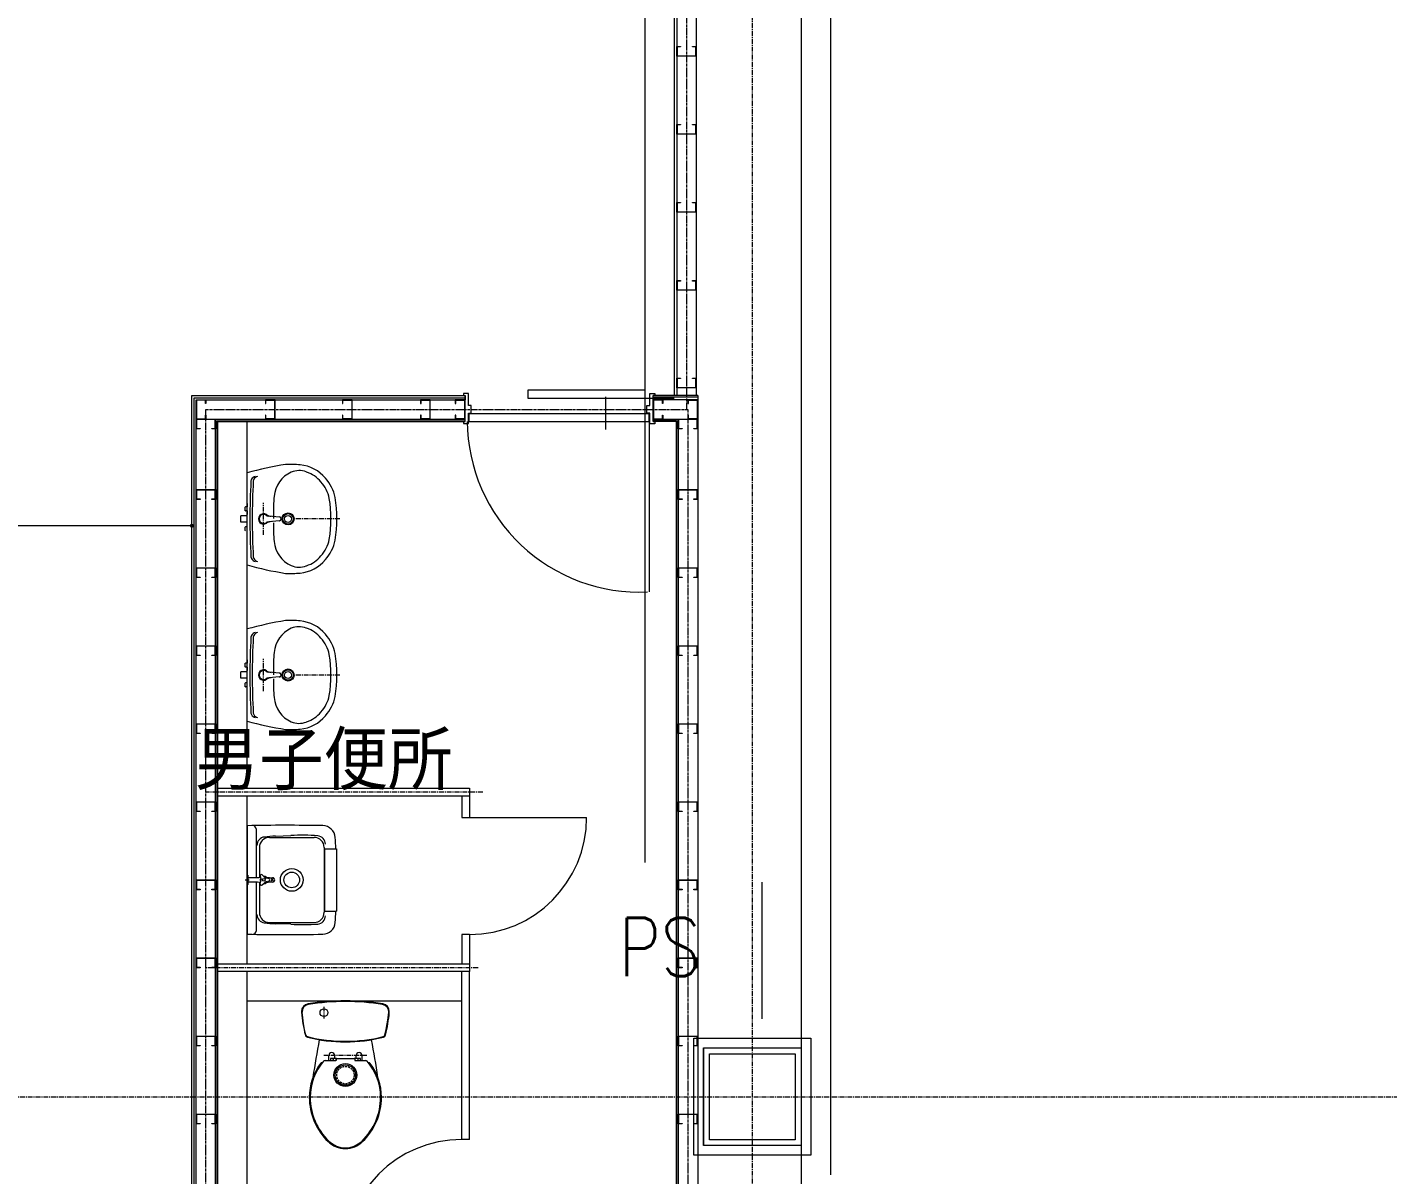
# Model space of a CAD drawing. Extents: x 73996 to 686888, y -9729 to 263202.
# Drawn here: x 513210 to 520181, y 204802 to 210683 of the extents above; entities that cross this region are included whole.
import ezdxf
from ezdxf.enums import TextEntityAlignment as Align

# ---------------------------------------------------------------- set-up
doc = ezdxf.new("R2010")
doc.units = 0
doc.header["$LTSCALE"] = 20
for name, pattern in [('Data Center Layout_L20$0$CENTER', [2, 1.25, -0.25, 0.25, -0.25]), ('Data Center Layout_L20$0$DASHED', [0.75, 0.5, -0.25]), ('Data Center Layout_L20$0$DIVIDE', [136.315789, 54.526316, -27.263158, 0, -27.263158, 0, -27.263158])]:
    doc.linetypes.add(name, pattern=pattern)
for name, color, linetype, lineweight in [('Data Center Layout_L20$0$ARC', 252, 'Continuous', 0), ('Data Center Layout_L20$0$H-SIN', 252, 'Data Center Layout_L20$0$CENTER', 9), ('Data Center Layout_L20$0$STEEL1', 252, 'Continuous', 0), ('Data Center Layout_L20$0$SUGATA3', 252, 'Continuous', 0)]:
    doc.layers.add(name, color=color, linetype=linetype, lineweight=lineweight)
doc.layers.add('Data Center Layout_L20$0$MACHINE-DIM', color=252, linetype='Continuous')
doc.styles.add('Data Center Layout_L20$0$dim-txt', font='isocp.shx', dxfattribs={"width": 0.7, "bigfont": 'chineset.shx'})
doc.styles.add('Data Center Layout_L20$0$ROMS', font='ROMANS.shx', dxfattribs={"bigfont": 'bigfont.shx'})
doc.dimstyles.new('Data Center Layout_L20$0$ARCH-dim-200MM', dxfattribs={"dimscale": 200, "dimtxt": 0.3, "dimasz": 0.1, "dimexe": 0.1, "dimexo": 0.1, "dimgap": 0.05, "dimtad": 1, "dimdec": 0, "dimlfac": 10, "dimdsep": 46, "dimtxsty": 'Data Center Layout_L20$0$dim-txt', "dimblk": 'Data Center Layout_L20$0$_Dot', "dimcen": 2, "dimclrd": 256, "dimclre": 256, "dimclrt": 256, "dimadec": 0, "dimazin": 0, "dimtfac": 0.8, "dimtdec": 1, "dimtix": 1, "dimtmove": 2, "dimatfit": 3, "dimldrblk": 'Data Center Layout_L20$0$_ArchTick', "dimfxl": 1, "dimtvp": 1, "dimtolj": 1, "dimlwd": 13, "dimlwe": 9, "dimarcsym": 0})

# ---------------------------------------------------------------- blocks, each defined once
blk = doc.blocks.new('Data Center Layout_L20$0$_Dot')
at = {"layer": 'Data Center Layout_L20$0$MACHINE-DIM', "color": 0, "lineweight": -2}
blk.add_line((-0.5, 0), (-1, 0), dxfattribs=at)
at = {"layer": 'Data Center Layout_L20$0$MACHINE-DIM', "color": 0, "const_width": 0.5}
blk.add_lwpolyline([(-0.25, 0, 1), (0.25, 0, 1)], format="xyb", close=True, dxfattribs=at)
blk = doc.blocks.new('*D98')
at = {"layer": 'Data Center Layout_L20$0$STEEL1', "lineweight": 9, "transparency": 16777216}
for p, q in [((553990.2, 174767.3), (553990.2, 174991.5)), ((556068.2, 174767.3), (556068.2, 174991.5))]:
    blk.add_line(p, q, dxfattribs=at)
at = {"layer": 'Data Center Layout_L20$0$STEEL1', "lineweight": 13, "transparency": 16777216}
blk.add_line((556048.2, 174971.5), (554010.2, 174971.5), dxfattribs=at)
at = {"layer": 'DEFPOINTS', "color": 0, "transparency": 16777216}
for p in [(553990.2, 174971.5), (553990.2, 174747.3), (556068.2, 174747.3)]:
    blk.add_point(p, dxfattribs=at)
at = {"layer": 'Data Center Layout_L20$0$STEEL1', "lineweight": 13, "transparency": 16777216, "xscale": 20, "yscale": 20, "zscale": 20, "rotation": 180}
blk.add_blockref('Data Center Layout_L20$0$_Dot', (553990.2, 174971.5), dxfattribs=at)
at = {"layer": 'Data Center Layout_L20$0$STEEL1', "lineweight": 13, "transparency": 16777216, "xscale": 20, "yscale": 20, "zscale": 20}
blk.add_blockref('Data Center Layout_L20$0$_Dot', (556068.2, 174971.5), dxfattribs=at)
at = {"layer": 'Data Center Layout_L20$0$STEEL1', "transparency": 16777216, "insert": (555029.2, 175011.6), "char_height": 60, "attachment_point": 5, "style": 'Data Center Layout_L20$0$dim-txt'}
blk.add_mtext('\\A1;20780', dxfattribs=at)
blk = doc.blocks.new('Data Center Layout_L20$0$_ArchTick')
at = {"layer": 'Data Center Layout_L20$0$MACHINE-DIM', "color": 0, "const_width": 0.15}
blk.add_lwpolyline([(-0.5, -0.5), (0.5, 0.5)], dxfattribs=at)
blk = doc.blocks.new('Data Center Layout_L20$0$A$C80dc7663')
at = {"layer": 'Data Center Layout_L20$0$ARC'}
for p, q in [((558552.74, 178707.61), (558552.74, 175639.59)), ((558540.24, 178045.59), (558540.24, 175639.59)), ((558652.74, 178045.59), (558652.74, 175639.59)), ((559190.24, 177795.59), (559190.24, 171795.59)), ((559340.24, 177645.59), (559340.24, 171645.59)), ((556068.24, 175639.59), (557468.24, 175639.59)), ((556068.24, 165973.59), (556068.24, 175639.59)), ((556080.74, 175627.09), (557468.19, 175627.09)), ((556080.74, 165986.09), (556080.74, 175627.09)), ((556090.24, 165995.59), (556090.24, 175617.59)), ((556090.24, 175617.59), (557468.19, 175617.59)), ((557468.19, 175639.59), (557468.19, 175617.59)), ((557468.24, 175506.59), (557468.24, 175639.59)), ((558190.24, 175464.29), (558190.24, 175632.95)), ((558660.24, 175639.59), (558432.24, 175639.59)), ((558432.24, 175506.59), (558432.24, 175639.59)), ((558660.24, 175630.09), (558432.24, 175630.09)), ((558660.24, 175617.59), (558432.24, 175617.59)), ((558660.24, 175639.59), (558660.24, 166103.59)), ((556190.24, 175517.59), (557468.24, 175517.59)), ((556190.24, 166095.59), (556190.24, 175517.59)), ((556198.24, 166103.59), (556198.24, 175509.59)), ((556198.24, 175509.59), (557468.24, 175509.59)), ((556201.24, 175506.59), (557468.24, 175506.59)), ((556201.24, 166106.59), (556201.24, 175506.59)), ((556351.24, 173626.59), (556351.24, 175506.59)), ((557468.24, 175506.59), (557468.24, 175526.59)), ((558412.24, 175505.59), (558412.24, 174632.59)), ((558432.24, 175517.59), (558560.24, 175517.59)), ((558552.24, 175509.59), (558432.24, 175509.59)), ((558549.24, 175506.59), (558432.24, 175506.59)), ((558549.24, 175506.59), (558549.24, 166106.59)), ((558552.24, 175509.59), (558552.24, 166103.59)), ((558560.24, 175517.59), (558560.24, 166103.59)), ((556341.25, 175066.66), (556342.44, 175067.85)), ((556341.25, 175048.53), (556341.25, 175066.66)), ((556341.25, 175048.53), (556342.44, 175047.32)), ((556342.44, 175067.85), (556343.75, 175067.89)), ((556351.24, 175067.89), (556343.75, 175067.89)), ((556351.24, 175085.09), (556351.24, 175067.89)), ((556351.24, 175047.29), (556351.24, 175067.89)), ((556351.24, 175022.46), (556319.49, 175022.46)), ((556319.49, 174990.71), (556319.49, 175022.46)), ((556351.24, 174990.71), (556319.49, 174990.71)), ((556342.44, 175047.32), (556343.87, 175047.29)), ((556351.24, 175047.29), (556343.87, 175047.29)), ((556351.24, 175047.29), (556351.24, 175030.09)), ((556351.24, 174770.59), (556351.24, 175030.09)), ((556518.28, 175016.4), (556462.13, 175021.35)), ((556518.28, 174996.78), (556462.13, 174991.83)), ((556486.24, 175025.96), (556486.24, 175007.96)), ((556341.25, 174964.66), (556342.44, 174965.85)), ((556341.25, 174946.53), (556341.25, 174964.66)), ((556341.25, 174946.53), (556342.44, 174945.32)), ((556342.44, 174965.85), (556343.75, 174965.89)), ((556351.24, 174965.89), (556343.75, 174965.89)), ((556351.24, 174285.09), (556351.24, 174267.89)), ((556351.24, 174222.46), (556319.49, 174222.46)), ((556319.49, 174190.71), (556319.49, 174222.46)), ((556341.25, 174266.66), (556342.44, 174267.85)), ((556341.25, 174248.53), (556341.25, 174266.66)), ((556341.25, 174248.53), (556342.44, 174247.32)), ((556342.44, 174267.85), (556343.75, 174267.89)), ((556342.44, 174247.32), (556343.87, 174247.29)), ((556351.24, 174267.89), (556343.75, 174267.89)), ((556351.24, 174247.29), (556343.87, 174247.29)), ((556351.24, 174247.29), (556351.24, 174267.89)), ((556351.24, 174247.29), (556351.24, 174230.09)), ((556351.24, 173970.59), (556351.24, 174230.09)), ((556518.28, 174216.4), (556462.13, 174221.35)), ((556486.24, 174225.96), (556486.24, 174207.96)), ((556351.24, 174190.71), (556319.49, 174190.71)), ((556341.25, 174164.66), (556342.44, 174165.85)), ((556341.25, 174146.53), (556341.25, 174164.66)), ((556341.25, 174146.53), (556342.44, 174145.32)), ((556342.44, 174165.85), (556343.75, 174165.89)), ((556342.44, 174145.32), (556343.87, 174145.29)), ((556351.24, 174165.89), (556343.75, 174165.89)), ((556351.24, 174145.29), (556343.87, 174145.29)), ((556518.28, 174196.78), (556462.13, 174191.83)), ((556352.24, 172726.59), (556352.24, 173586.59)), ((557451.24, 173586.59), (557451.24, 173476.59)), ((557491.24, 173586.59), (557491.24, 173476.59)), ((557451.24, 173476.59), (557491.24, 173476.59)), ((557491.24, 173476.59), (558091.24, 173476.59)), ((556352.24, 173434.59), (556352.24, 172878.59)), ((556397.24, 173418.3), (556397.24, 173168.34)), ((556497.43, 173381.02), (556576.29, 173383.58)), ((556414.24, 173322.59), (556414.24, 173169.13)), ((556466.24, 173374.59), (556694.24, 173374.59)), ((556746.24, 173322.59), (556746.24, 172990.59)), ((556748.41, 173316.59), (556748.41, 172996.59)), ((556748.41, 173316.59), (556810.25, 173316.59)), ((556810.25, 173316.59), (556810.25, 172996.59)), ((556352.24, 173181.59), (556352.24, 173131.59)), ((556353.99, 173181.59), (556352.24, 173181.59)), ((556352.24, 173166.59), (556352.24, 173146.59)), ((556354.99, 173180.59), (556354.99, 173132.59)), ((556358.99, 173168.34), (556404.53, 173168.34)), ((556418.93, 173176.76), (556422.49, 173162.72)), ((556428.93, 173182.54), (556439.32, 173172.44)), ((556445.26, 173174.09), (556437.62, 173174.09)), ((556452.21, 173165.66), (556448.39, 173172.28)), ((556463.88, 173162.36), (556449.94, 173166.3)), ((556342.24, 173156.59), (556362.24, 173156.59)), ((556353.99, 173131.59), (556352.24, 173131.59)), ((556404.53, 173144.84), (556358.99, 173144.84)), ((556397.24, 173144.84), (556397.24, 172894.88)), ((556414.24, 173144.05), (556414.24, 172990.59)), ((556421.9, 173165.02), (556418.08, 173158.39)), ((556418.08, 173154.78), (556421.9, 173148.16)), ((556418.93, 173136.4), (556422.48, 173150.45)), ((556428.93, 173130.64), (556439.32, 173140.74)), ((556437.62, 173139.09), (556445.26, 173139.09)), ((556448.39, 173140.89), (556452.21, 173147.51)), ((556463.88, 173150.81), (556449.94, 173146.87)), ((556487.31, 173163.66), (556473.17, 173149.52)), ((556473.17, 173163.66), (556487.31, 173149.52)), ((556748.24, 172996.59), (556810.25, 172996.59)), ((556466.24, 172938.59), (556694.24, 172938.59)), ((556576.29, 172929.6), (556497.43, 172932.15)), ((557491.24, 172876.59), (557451.24, 172876.59)), ((557451.24, 172876.59), (557451.24, 172726.59)), ((557491.24, 172876.59), (557491.24, 172726.59)), ((556351.24, 171126.59), (556351.24, 172686.59)), ((557451.24, 171826.59), (557451.24, 172686.59)), ((557491.24, 171826.59), (557491.24, 172686.59)), ((556351.24, 172536.59), (557451.24, 172536.59)), ((556636.23, 172449.31), (556633.21, 172478.75)), ((557073.95, 172449.31), (557076.97, 172478.75)), ((556640.5, 172420.03), (556636.23, 172449.31)), ((556646, 172390.95), (556640.5, 172420.03)), ((557064.18, 172390.95), (557069.69, 172420.03)), ((557069.69, 172420.03), (557073.95, 172449.31)), ((556652.73, 172362.14), (556646, 172390.95)), ((557057.45, 172362.14), (557064.18, 172390.95)), ((558690.24, 172295.59), (558690.24, 171795.59)), ((556751.09, 172230.95), (556805.34, 172230.95)), ((556770.09, 172230.95), (556770.09, 172256.59)), ((556778.09, 172240.59), (556778.09, 172230.95)), ((556791.09, 172241.59), (556779.09, 172241.59)), ((556792.09, 172236.59), (556792.09, 172240.59)), ((556792.09, 172239.59), (556792.09, 172236.59)), ((556792.09, 172236.59), (556792.09, 172230.95)), ((556805.09, 172241.59), (556794.09, 172241.59)), ((556800.09, 172256.59), (556800.09, 172241.59)), ((556807.09, 172239.59), (556807.09, 172231.98)), ((556807.34, 172232.95), (556807.34, 172239.59)), ((556809.34, 172241.59), (556900.84, 172241.59)), ((556902.84, 172239.59), (556902.84, 172232.95)), ((556903.09, 172239.59), (556903.09, 172231.98)), ((556904.84, 172230.95), (556959.09, 172230.95)), ((556916.09, 172241.59), (556905.09, 172241.59)), ((556910.09, 172241.59), (556910.09, 172256.59)), ((556918.09, 172240.59), (556918.09, 172230.95)), ((556931.09, 172241.59), (556919.09, 172241.59)), ((556932.09, 172230.95), (556932.09, 172240.59)), ((556940.09, 172256.59), (556940.09, 172230.95)), ((556974.19, 172219.59), (556973.29, 172219.59)), ((557491.24, 171826.59), (557451.24, 171826.59)), ((559190.24, 171795.59), (559190.24, 165745.59))]:
    blk.add_line(p, q, dxfattribs=at)
at = {"layer": 'Data Center Layout_L20$0$ARC', "linetype": 'Data Center Layout_L20$0$DIVIDE'}
for p, q in [((556351.24, 175085.09), (556351.24, 175242.59)), ((556351.24, 174285.09), (556351.24, 174442.59))]:
    blk.add_line(p, q, dxfattribs=at)
at = {"layer": 'Data Center Layout_L20$0$ARC', "linetype": 'Data Center Layout_L20$0$CENTER'}
for p, q in [((556436.24, 174924.34), (556436.24, 175088.83)), ((556826.4, 175006.59), (556596.49, 175006.59)), ((556436.24, 174124.34), (556436.24, 174288.83)), ((556826.4, 174206.59), (556596.49, 174206.59)), ((556745.09, 172506.59), (556745.09, 172446.59)), ((556965.09, 172256.59), (556745.09, 172256.59))]:
    blk.add_line(p, q, dxfattribs=at)
at = {"layer": 'Data Center Layout_L20$0$ARC', "linetype": 'Continuous'}
for points in [[(558632.74, 177428.09), (558652.74, 177428.09), (558652.74, 177378.09), (558552.74, 177378.09), (558552.74, 177428.09), (558572.74, 177428.09), (558572.74, 177425.79), (558555.04, 177425.79), (558555.04, 177380.39), (558650.44, 177380.39), (558650.44, 177425.79), (558632.74, 177425.79)], [(558632.74, 177028.09), (558652.74, 177028.09), (558652.74, 176978.09), (558552.74, 176978.09), (558552.74, 177028.09), (558572.74, 177028.09), (558572.74, 177025.79), (558555.04, 177025.79), (558555.04, 176980.39), (558650.44, 176980.39), (558650.44, 177025.79), (558632.74, 177025.79)], [(558632.74, 176628.09), (558652.74, 176628.09), (558652.74, 176578.09), (558552.74, 176578.09), (558552.74, 176628.09), (558572.74, 176628.09), (558572.74, 176625.79), (558555.04, 176625.79), (558555.04, 176580.39), (558650.44, 176580.39), (558650.44, 176625.79), (558632.74, 176625.79)], [(558632.74, 176228.09), (558652.74, 176228.09), (558652.74, 176178.09), (558552.74, 176178.09), (558552.74, 176228.09), (558572.74, 176228.09), (558572.74, 176225.79), (558555.04, 176225.79), (558555.04, 176180.39), (558650.44, 176180.39), (558650.44, 176225.79), (558632.74, 176225.79)], [(558632.74, 175728.59), (558652.74, 175728.59), (558652.74, 175678.59), (558552.74, 175678.59), (558552.74, 175728.59), (558572.74, 175728.59), (558572.74, 175726.29), (558555.04, 175726.29), (558555.04, 175680.89), (558650.44, 175680.89), (558650.44, 175726.29), (558632.74, 175726.29)], [(558632.74, 175728.59), (558652.74, 175728.59), (558652.74, 175678.59), (558552.74, 175678.59), (558552.74, 175728.59), (558572.74, 175728.59), (558572.74, 175726.29), (558555.04, 175726.29), (558555.04, 175680.89), (558650.44, 175680.89), (558650.44, 175726.29), (558632.74, 175726.29)], [(556140.24, 175537.59), (556140.24, 175517.59), (556090.24, 175517.59), (556090.24, 175617.59), (556140.24, 175617.59), (556140.24, 175597.59), (556137.94, 175597.59), (556137.94, 175615.29), (556092.54, 175615.29), (556092.54, 175519.89), (556137.94, 175519.89), (556137.94, 175537.59)], [(556444.9, 175537.59), (556444.9, 175517.59), (556494.9, 175517.59), (556494.9, 175617.59), (556444.9, 175617.59), (556444.9, 175597.59), (556447.2, 175597.59), (556447.2, 175615.29), (556492.6, 175615.29), (556492.6, 175519.89), (556447.2, 175519.89), (556447.2, 175537.59)], [(556840.24, 175537.59), (556840.24, 175517.59), (556890.24, 175517.59), (556890.24, 175617.59), (556840.24, 175617.59), (556840.24, 175597.59), (556842.54, 175597.59), (556842.54, 175615.29), (556887.94, 175615.29), (556887.94, 175519.89), (556842.54, 175519.89), (556842.54, 175537.59)], [(557240.24, 175537.59), (557240.24, 175517.59), (557290.24, 175517.59), (557290.24, 175617.59), (557240.24, 175617.59), (557240.24, 175597.59), (557242.54, 175597.59), (557242.54, 175615.29), (557287.94, 175615.29), (557287.94, 175519.89), (557242.54, 175519.89), (557242.54, 175537.59)], [(557418.19, 175537.59), (557418.19, 175517.59), (557468.19, 175517.59), (557468.19, 175617.59), (557418.19, 175617.59), (557418.19, 175597.59), (557420.49, 175597.59), (557420.49, 175615.29), (557465.89, 175615.29), (557465.89, 175519.89), (557420.49, 175519.89), (557420.49, 175537.59)], [(558482.24, 175537.59), (558482.24, 175517.59), (558432.24, 175517.59), (558432.24, 175617.59), (558482.24, 175617.59), (558482.24, 175597.59), (558479.94, 175597.59), (558479.94, 175615.29), (558434.54, 175615.29), (558434.54, 175519.89), (558479.94, 175519.89), (558479.94, 175537.59)], [(558610.24, 175537.59), (558610.24, 175517.59), (558660.24, 175517.59), (558660.24, 175617.59), (558610.24, 175617.59), (558610.24, 175597.59), (558612.54, 175597.59), (558612.54, 175615.29), (558657.94, 175615.29), (558657.94, 175519.89), (558612.54, 175519.89), (558612.54, 175537.59)], [(556110.24, 175467.59), (556090.24, 175467.59), (556090.24, 175517.59), (556190.24, 175517.59), (556190.24, 175467.59), (556170.24, 175467.59), (556170.24, 175469.89), (556187.94, 175469.89), (556187.94, 175515.29), (556092.54, 175515.29), (556092.54, 175469.89), (556110.24, 175469.89)], [(558580.24, 175467.59), (558560.24, 175467.59), (558560.24, 175517.59), (558660.24, 175517.59), (558660.24, 175467.59), (558640.24, 175467.59), (558640.24, 175469.89), (558657.94, 175469.89), (558657.94, 175515.29), (558562.54, 175515.29), (558562.54, 175469.89), (558580.24, 175469.89)], [(556110.24, 175106.59), (556090.24, 175106.59), (556090.24, 175156.59), (556190.24, 175156.59), (556190.24, 175106.59), (556170.24, 175106.59), (556170.24, 175108.89), (556187.94, 175108.89), (556187.94, 175154.29), (556092.54, 175154.29), (556092.54, 175108.89), (556110.24, 175108.89)], [(558580.24, 175106.59), (558560.24, 175106.59), (558560.24, 175156.59), (558660.24, 175156.59), (558660.24, 175106.59), (558640.24, 175106.59), (558640.24, 175108.89), (558657.94, 175108.89), (558657.94, 175154.29), (558562.54, 175154.29), (558562.54, 175108.89), (558580.24, 175108.89)], [(556110.24, 174706.59), (556090.24, 174706.59), (556090.24, 174756.59), (556190.24, 174756.59), (556190.24, 174706.59), (556170.24, 174706.59), (556170.24, 174708.89), (556187.94, 174708.89), (556187.94, 174754.29), (556092.54, 174754.29), (556092.54, 174708.89), (556110.24, 174708.89)], [(558580.24, 174706.59), (558560.24, 174706.59), (558560.24, 174756.59), (558660.24, 174756.59), (558660.24, 174706.59), (558640.24, 174706.59), (558640.24, 174708.89), (558657.94, 174708.89), (558657.94, 174754.29), (558562.54, 174754.29), (558562.54, 174708.89), (558580.24, 174708.89)], [(556110.24, 174306.59), (556090.24, 174306.59), (556090.24, 174356.59), (556190.24, 174356.59), (556190.24, 174306.59), (556170.24, 174306.59), (556170.24, 174308.89), (556187.94, 174308.89), (556187.94, 174354.29), (556092.54, 174354.29), (556092.54, 174308.89), (556110.24, 174308.89)], [(558580.24, 174306.59), (558560.24, 174306.59), (558560.24, 174356.59), (558660.24, 174356.59), (558660.24, 174306.59), (558640.24, 174306.59), (558640.24, 174308.89), (558657.94, 174308.89), (558657.94, 174354.29), (558562.54, 174354.29), (558562.54, 174308.89), (558580.24, 174308.89)], [(556110.24, 173906.59), (556090.24, 173906.59), (556090.24, 173956.59), (556190.24, 173956.59), (556190.24, 173906.59), (556170.24, 173906.59), (556170.24, 173908.89), (556187.94, 173908.89), (556187.94, 173954.29), (556092.54, 173954.29), (556092.54, 173908.89), (556110.24, 173908.89)], [(558580.24, 173906.59), (558560.24, 173906.59), (558560.24, 173956.59), (558660.24, 173956.59), (558660.24, 173906.59), (558640.24, 173906.59), (558640.24, 173908.89), (558657.94, 173908.89), (558657.94, 173954.29), (558562.54, 173954.29), (558562.54, 173908.89), (558580.24, 173908.89)], [(556110.24, 173506.59), (556090.24, 173506.59), (556090.24, 173556.59), (556190.24, 173556.59), (556190.24, 173506.59), (556170.24, 173506.59), (556170.24, 173508.89), (556187.94, 173508.89), (556187.94, 173554.29), (556092.54, 173554.29), (556092.54, 173508.89), (556110.24, 173508.89)], [(558580.24, 173506.59), (558560.24, 173506.59), (558560.24, 173556.59), (558660.24, 173556.59), (558660.24, 173506.59), (558640.24, 173506.59), (558640.24, 173508.89), (558657.94, 173508.89), (558657.94, 173554.29), (558562.54, 173554.29), (558562.54, 173508.89), (558580.24, 173508.89)], [(556110.24, 173106.59), (556090.24, 173106.59), (556090.24, 173156.59), (556190.24, 173156.59), (556190.24, 173106.59), (556170.24, 173106.59), (556170.24, 173108.89), (556187.94, 173108.89), (556187.94, 173154.29), (556092.54, 173154.29), (556092.54, 173108.89), (556110.24, 173108.89)], [(558580.24, 173106.59), (558560.24, 173106.59), (558560.24, 173156.59), (558660.24, 173156.59), (558660.24, 173106.59), (558640.24, 173106.59), (558640.24, 173108.89), (558657.94, 173108.89), (558657.94, 173154.29), (558562.54, 173154.29), (558562.54, 173108.89), (558580.24, 173108.89)], [(556110.24, 172706.59), (556090.24, 172706.59), (556090.24, 172756.59), (556190.24, 172756.59), (556190.24, 172706.59), (556170.24, 172706.59), (556170.24, 172708.89), (556187.94, 172708.89), (556187.94, 172754.29), (556092.54, 172754.29), (556092.54, 172708.89), (556110.24, 172708.89)], [(558580.24, 172706.59), (558560.24, 172706.59), (558560.24, 172756.59), (558660.24, 172756.59), (558660.24, 172706.59), (558640.24, 172706.59), (558640.24, 172708.89), (558657.94, 172708.89), (558657.94, 172754.29), (558562.54, 172754.29), (558562.54, 172708.89), (558580.24, 172708.89)], [(556110.24, 172306.59), (556090.24, 172306.59), (556090.24, 172356.59), (556190.24, 172356.59), (556190.24, 172306.59), (556170.24, 172306.59), (556170.24, 172308.89), (556187.94, 172308.89), (556187.94, 172354.29), (556092.54, 172354.29), (556092.54, 172308.89), (556110.24, 172308.89)], [(558580.24, 172306.59), (558560.24, 172306.59), (558560.24, 172356.59), (558660.24, 172356.59), (558660.24, 172306.59), (558640.24, 172306.59), (558640.24, 172308.89), (558657.94, 172308.89), (558657.94, 172354.29), (558562.54, 172354.29), (558562.54, 172308.89), (558580.24, 172308.89)], [(556110.24, 171906.59), (556090.24, 171906.59), (556090.24, 171956.59), (556190.24, 171956.59), (556190.24, 171906.59), (556170.24, 171906.59), (556170.24, 171908.89), (556187.94, 171908.89), (556187.94, 171954.29), (556092.54, 171954.29), (556092.54, 171908.89), (556110.24, 171908.89)], [(558580.24, 171906.59), (558560.24, 171906.59), (558560.24, 171956.59), (558660.24, 171956.59), (558660.24, 171906.59), (558640.24, 171906.59), (558640.24, 171908.89), (558657.94, 171908.89), (558657.94, 171954.29), (558562.54, 171954.29), (558562.54, 171908.89), (558580.24, 171908.89)]]:
    blk.add_lwpolyline(points, close=True, dxfattribs=at)
at = {"layer": 'Data Center Layout_L20$0$ARC'}
for points in [[(557468.24, 175506.59), (557460.24, 175506.59), (557460.24, 175495.59), (557485.24, 175495.59), (557485.24, 175548.59), (557500.24, 175548.59), (557500.24, 175587.59), (557485.24, 175587.59), (557485.24, 175649.59), (557460.24, 175649.59), (557460.24, 175639.59), (557468.24, 175639.59)], [(558432.24, 175506.59), (558440.24, 175506.59), (558440.24, 175494.59), (558415.24, 175494.59), (558415.24, 175548.59), (558400.24, 175548.59), (558400.24, 175587.59), (558415.24, 175587.59), (558415.24, 175649.59), (558440.24, 175649.59), (558440.24, 175639.59), (558432.24, 175639.59)], [(556201.24, 173626.59), (557491.24, 173626.59), (557491.24, 173586.59), (556201.24, 173586.59)], [(556201.24, 172726.59), (557491.24, 172726.59), (557491.24, 172686.59), (556201.24, 172686.59)]]:
    blk.add_lwpolyline(points, dxfattribs=at)
for points in [[(558412.24, 175545.59), (557488.24, 175545.59), (557488.24, 175505.59), (558412.24, 175505.59)], [(558640.24, 172345.59), (559240.24, 172345.59), (559240.24, 171745.59), (558640.24, 171745.59)], [(558690.24, 171795.59), (558690.24, 172295.59), (559190.24, 172295.59), (559190.24, 171795.59)], [(558720.24, 171825.59), (558720.24, 172265.59), (559160.24, 172265.59), (559160.24, 171825.59)]]:
    blk.add_lwpolyline(points, close=True, dxfattribs=at)
for centre, radius in [((556561.39, 175006.59), 31), ((556561.39, 175006.59), 27), ((556561.39, 175006.59), 17.5), ((556561.39, 174206.59), 31), ((556561.39, 174206.59), 27), ((556561.39, 174206.59), 17.5), ((556580.24, 173156.59), 58), ((556580.24, 173156.59), 40), ((556352.24, 173156.59), 2), ((556437.24, 173156.59), 7), ((556745.09, 172476.59), 20)]:
    blk.add_circle(centre, radius, dxfattribs=at)
at = {"layer": 'Data Center Layout_L20$0$ARC', "linetype": 'Continuous'}
for radius in [58.5, 52]:
    blk.add_circle((556855.09, 172156.59), radius, dxfattribs=at)
at = {"layer": 'Data Center Layout_L20$0$ARC', "linetype": 'Data Center Layout_L20$0$DASHED'}
blk.add_circle((556855.09, 172156.59), 44.72, dxfattribs=at)
at = {"layer": 'Data Center Layout_L20$0$ARC'}
for centre, radius, start, end in [((558360.88, 175513.24), 881.67, 180.497262, 272.754047), ((556843.06, 173462.04), 1847.22, 99.180489, 105.440999), ((556573.86, 174779.81), 506.44, 84.302997, 92.88849), ((556606.24, 175094.59), 190, 39.435393, 84.596099), ((559536.13, 175016.59), 3170.18, 176.660415, 180.180734), ((556391.3, 175200.1), 20, 151.627777, 176.662068), ((556400.1, 175195.35), 30, 103.292071, 151.627777), ((559548.13, 175016.59), 3170.18, 176.660415, 180.180734), ((556403.3, 175200.1), 20, 151.627777, 176.662068), ((556412.1, 175195.35), 30, 103.292071, 151.627777), ((556636.26, 175111.61), 146.58, 113.54945, 175.769413), ((556617.65, 175154.31), 100, 68.52008, 113.54945), ((556603.26, 175117.75), 139.29, 67.66206, 68.52008), ((556606.24, 175094.59), 160, 39.435391, 71.805128), ((556593.91, 175074.18), 182.66, 11.771059, 41.923226), ((556593.91, 175074.18), 212.64, 11.420168, 41.572337), ((557251.96, 175043.81), 765.93, 174.108483, 181.335039), ((556131.24, 175006.59), 650, 350.716776, 9.283224), ((556131.24, 175006.59), 680, 350.716776, 9.283224), ((559536.13, 174996.59), 3170.18, 179.819266, 183.339585), ((559548.13, 174996.59), 3170.18, 179.819266, 183.339585), ((556436.24, 175006.59), 26.5, 56.066097, 303.933903), ((556436.24, 175006.59), 22.97, 57.429412, 302.570588), ((556464.76, 175051.23), 30, 237.429412, 264.963133), ((556464.76, 174961.95), 30, 95.036867, 122.570588), ((556478.95, 175070.06), 50, 236.066097, 264.963133), ((556478.95, 174943.12), 50, 95.036867, 123.933903), ((557251.96, 174969.37), 765.93, 178.664961, 185.891517), ((556515.69, 175006.59), 10, 275.036867, 84.963133), ((556517.44, 175006.59), 9.8, 274.923042, 85.076958), ((556636.26, 174901.56), 146.58, 184.230587, 246.45055), ((556593.91, 174939), 182.66, 318.076774, 348.228941), ((556593.91, 174939), 212.64, 318.427663, 348.579832), ((556843.06, 176551.14), 1847.22, 254.559001, 260.819511), ((556391.3, 174813.08), 20, 183.337932, 208.372223), ((556400.1, 174817.83), 30, 208.372223, 256.707929), ((556403.3, 174813.08), 20, 183.337932, 208.372223), ((556412.1, 174817.83), 30, 208.372223, 256.707929), ((556606.24, 174918.59), 190, 275.403901, 320.564607), ((556606.24, 174918.59), 160, 288.194872, 320.564609), ((556573.86, 175233.37), 506.44, 267.11151, 275.697003), ((556617.65, 174858.86), 100, 246.45055, 291.47992), ((556603.26, 174895.43), 139.29, 291.47992, 292.33794), ((556843.06, 172662.04), 1847.22, 99.180489, 105.440999), ((556400.1, 174395.35), 30, 103.292071, 151.627777), ((556412.1, 174395.35), 30, 103.292071, 151.627777), ((556636.26, 174311.61), 146.58, 113.54945, 175.769413), ((556573.86, 173979.81), 506.44, 84.302997, 92.88849), ((556617.65, 174354.31), 100, 68.52008, 113.54945), ((556606.24, 174294.59), 190, 39.435393, 84.596099), ((556603.26, 174317.75), 139.29, 67.66206, 68.52008), ((556606.24, 174294.59), 160, 39.435391, 71.805128), ((559536.13, 174216.59), 3170.18, 176.660415, 180.180734), ((556391.3, 174400.1), 20, 151.627777, 176.662068), ((559548.13, 174216.59), 3170.18, 176.660415, 180.180734), ((556403.3, 174400.1), 20, 151.627777, 176.662068), ((556593.91, 174274.18), 182.66, 11.771059, 41.923226), ((556593.91, 174274.18), 212.64, 11.420168, 41.572337), ((557251.96, 174243.81), 765.93, 174.108483, 181.335039), ((556131.24, 174206.59), 650, 350.716776, 9.283224), ((556131.24, 174206.59), 680, 350.716776, 9.283224), ((556436.24, 174206.59), 26.5, 56.066097, 303.933903), ((556436.24, 174206.59), 22.97, 57.429412, 302.570588), ((556464.76, 174251.23), 30, 237.429412, 264.963133), ((556478.95, 174270.06), 50, 236.066097, 264.963133), ((556515.69, 174206.59), 10, 275.036867, 84.963133), ((556517.44, 174206.59), 9.8, 274.923042, 85.076958), ((559536.13, 174196.59), 3170.18, 179.819266, 183.339585), ((559548.13, 174196.59), 3170.18, 179.819266, 183.339585), ((556464.76, 174161.95), 30, 95.036867, 122.570588), ((556478.95, 174143.12), 50, 95.036867, 123.933903), ((557251.96, 174169.37), 765.93, 178.664961, 185.891517), ((556636.26, 174101.56), 146.58, 184.230587, 246.45055), ((556593.91, 174139), 182.66, 318.076774, 348.228941), ((556593.91, 174139), 212.64, 318.427663, 348.579832), ((556391.3, 174013.08), 20, 183.337932, 208.372223), ((556400.1, 174017.83), 30, 208.372223, 256.707929), ((556403.3, 174013.08), 20, 183.337932, 208.372223), ((556412.1, 174017.83), 30, 208.372223, 256.707929), ((556606.24, 174118.59), 160, 288.194872, 320.564609), ((556843.06, 175751.14), 1847.22, 254.559001, 260.819511), ((556617.65, 174058.86), 100, 246.45055, 291.47992), ((556606.24, 174118.59), 190, 275.403901, 320.564607), ((556603.26, 174095.43), 139.29, 291.47992, 292.33794), ((556573.86, 174433.37), 506.44, 267.11151, 275.697003), ((557491.24, 173476.59), 600, 270, 360), ((556552.12, 163436.59), 10000, 88.927, 91.145), ((556380.24, 173418.3), 17, 359.999, 82.217), ((556444.72, 173333.59), 43, 95.088, 180), ((556523.96, 172701.54), 680, 92.236, 97.151), ((556637.08, 172465.59), 920, 85.254, 93.789), ((556709.56, 173339.59), 43, 0.466, 85.136), ((556738.24, 173369.84), 65, 4.139, 88.927), ((556466.24, 173322.59), 52, 90, 180), ((556694.24, 173322.59), 52, 0, 90), ((555007.77, 173244.63), 1800, 2.291, 4.139), ((556353.99, 173180.59), 1, 0, 90), ((556358.99, 173172.34), 4, 180, 270), ((556404.53, 173228.34), 60, 270, 285.449), ((556424.74, 173178.24), 6, 45.805, 194.1934), ((556456.74, 173190.36), 25, 225.8056, 254.1949), ((556437.24, 173156.59), 19.25, 54.62, 65.38), ((556437.24, 173118.09), 55, 75.172, 78.073), ((556478.19, 173272.76), 105, 255.1719, 272.212), ((556482.19, 173156.59), 11.25, 270, 89.721), ((556353.99, 173132.59), 1, 270, 0), ((556358.99, 173140.84), 4, 90, 180), ((556404.53, 173084.84), 60, 74.551, 90), ((556437.24, 173156.59), 19.25, 174.6198, 185.3801), ((556424.74, 173134.94), 6, 165.807, 314.195), ((556398.24, 173156.59), 25, 345.806, 14.194), ((556456.74, 173122.81), 25, 105.805, 134.194), ((556437.24, 173156.59), 19.25, 294.62, 305.38), ((556437.24, 173195.09), 55, 281.927, 284.85), ((556478.19, 173040.42), 105, 87.817, 104.828), ((556462.24, 173156.59), 6, 285.806, 74.194), ((556444.72, 172979.59), 43, 180, 262.9412), ((556466.24, 172990.59), 52, 180, 270), ((556694.24, 172990.59), 52, 270, 0), ((556709.56, 172973.59), 43, 274.864, 359.534), ((555007.77, 173068.54), 1800, 355.862, 357.709), ((556380.24, 172894.88), 17, 277.68, 0), ((556523.96, 173611.64), 680, 262.84866, 267.7645), ((556637.08, 173847.59), 920, 266.21149, 274.746), ((556738.24, 172943.33), 65, 271.073, 355.862), ((556552.12, 182876.57), 10000, 268.85468, 271.073), ((556670.09, 172481.74), 40, 99.176443, 180), ((556670.09, 172481.74), 40, 180, 184.636004), ((557327.93, 172535.09), 700, 184.636441, 194.367648), ((556670.09, 172481.74), 37, 99.176944, 184.635171), ((556855.09, 171336.59), 1200, 90, 99.176867), ((556855.09, 171336.59), 1197, 80.823117, 99.176883), ((556855.09, 171336.59), 1200, 80.823133, 90), ((557040.09, 172481.74), 37, 355.364341, 80.823056), ((557040.09, 172481.74), 40, 0, 80.823557), ((556382.25, 172535.09), 700, 345.632348, 355.363558), ((557040.09, 172481.74), 40, 355.363996, 0), ((556664.36, 172365.11), 15, 194.366974, 255.936891), ((556664.36, 172365.11), 12, 194.368587, 255.607103), ((556855.09, 173126.59), 800, 255.937892, 284.062108), ((556855.09, 173126.59), 797, 255.93293, 284.062118), ((561636.02, 171420.61), 5000, 169.428415, 171.670539), ((552074.17, 171420.61), 5000, 8.329461, 10.571585), ((557045.83, 172365.11), 12, 284.064037, 345.631176), ((557045.83, 172365.11), 15, 284.063108, 345.633026), ((556785.09, 172256.59), 15, 0, 180), ((556925.09, 172256.59), 15, 0, 180), ((556954.49, 172043.59), 284.4, 142.774565, 180.143277), ((556954.36, 172043.59), 279.77, 138.894724, 180.142698), ((556736, 172209.59), 10, 90, 142.774565), ((556751.09, 172220.95), 10, 90, 138.894724), ((556779.09, 172240.59), 1, 90, 180), ((556791.09, 172240.59), 1, 0, 90), ((556794.09, 172239.59), 2, 90, 180), ((556805.09, 172239.59), 2, 0, 90), ((556805.34, 172232.95), 2, 270, 0), ((556809.34, 172239.59), 2, 90, 180), ((556900.84, 172239.59), 2, 0, 90), ((556904.84, 172232.95), 2, 180, 270), ((556905.09, 172239.59), 2, 90, 180), ((556916.09, 172239.59), 2, 0, 90), ((556919.09, 172240.59), 1, 90, 180), ((556931.09, 172240.59), 1, 0, 90), ((556959.09, 172220.95), 10, 41.105276, 90), ((556755.83, 172043.59), 279.77, 359.857302, 41.105276), ((556974.19, 172209.59), 10, 37.225435, 90), ((556755.69, 172043.59), 284.4, 359.856723, 37.225435), ((556988.09, 172043.67), 318, 180.143277, 225.866342), ((556988.09, 172043.67), 313.5, 180.142698, 225.866342), ((556722.09, 172043.67), 313.5, 314.133658, 359.857302), ((556722.09, 172043.67), 318, 314.133658, 359.856723), ((556855.09, 171906.59), 127, 225.866342, 270), ((556855.09, 171906.59), 122.5, 225.866342, 314.133658), ((557451.24, 171226.59), 600, 90, 180), ((556855.09, 171906.59), 127, 270, 314.133657)]:
    blk.add_arc(centre, radius, start, end, dxfattribs=at)
at = {"layer": 'Data Center Layout_L20$0$H-SIN'}
for p, q in [((558940.24, 124521.53), (558940.24, 230045.59)), ((557559.29, 173606.59), (556140.24, 173606.59)), ((557534.74, 172706.59), (556140.24, 172706.59)), ((294307.41, 172045.59), (588940.24, 172045.59))]:
    blk.add_line(p, q, dxfattribs=at)
at = {"layer": 'Data Center Layout_L20$0$H-SIN', "ltscale": 0.5}
for p, q in [((558602.74, 182600.59), (558602.74, 175567.59)), ((556140.24, 166045.59), (556140.24, 175567.59)), ((556140.24, 175567.59), (558610.24, 175567.59)), ((558610.24, 175567.59), (558610.24, 166045.59))]:
    blk.add_line(p, q, dxfattribs=at)
at = {"layer": 'Data Center Layout_L20$0$SUGATA3'}
for p, q in [((558390.24, 173245.59), (558390.24, 178045.59)), ((558390.24, 175625.59), (558540.24, 175625.59)), ((558990.24, 172445.59), (558990.24, 173145.59))]:
    blk.add_line(p, q, dxfattribs=at)
blk.add_lwpolyline([(558390.24, 175665.59), (557790.24, 175665.59), (557790.24, 175625.59), (558390.24, 175625.59)], dxfattribs=at)
at = {"layer": 'Data Center Layout_L20$0$ARC', "style": 'Data Center Layout_L20$0$ROMS'}
blk.add_text('男子便所', height=300, dxfattribs=at).set_placement((556743.29, 173767.28), align=Align.MIDDLE_CENTER)
at = {"layer": 'Data Center Layout_L20$0$ARC', "style": 'Data Center Layout_L20$0$ROMS', "width": 0.8}
blk.add_text('PS', height=300, dxfattribs=at).set_placement((558466.17, 172813.07), align=Align.MIDDLE_CENTER)
at = {"layer": 'Data Center Layout_L20$0$STEEL1'}
dim = blk.add_linear_dim(base=(553990.24, 174971.55), p1=(556068.24, 174747.29), p2=(553990.24, 174747.29), dimstyle='Data Center Layout_L20$0$ARCH-dim-200MM', dxfattribs=at)
dim.commit()
dim.dimension.update_dxf_attribs({"geometry": '*D98', "text_midpoint": (555029.24, 175011.55)})
blk = doc.blocks.new('Data Center Layout_L20')
blk.add_blockref('Data Center Layout_L20$0$A$C80dc7663', (-42014.7, 33156.7))

msp = doc.modelspace()

# ---------------------------------------------------------------- block references
msp.add_blockref('Data Center Layout_L20', (0, 0))

doc.saveas('drawing.dxf')
